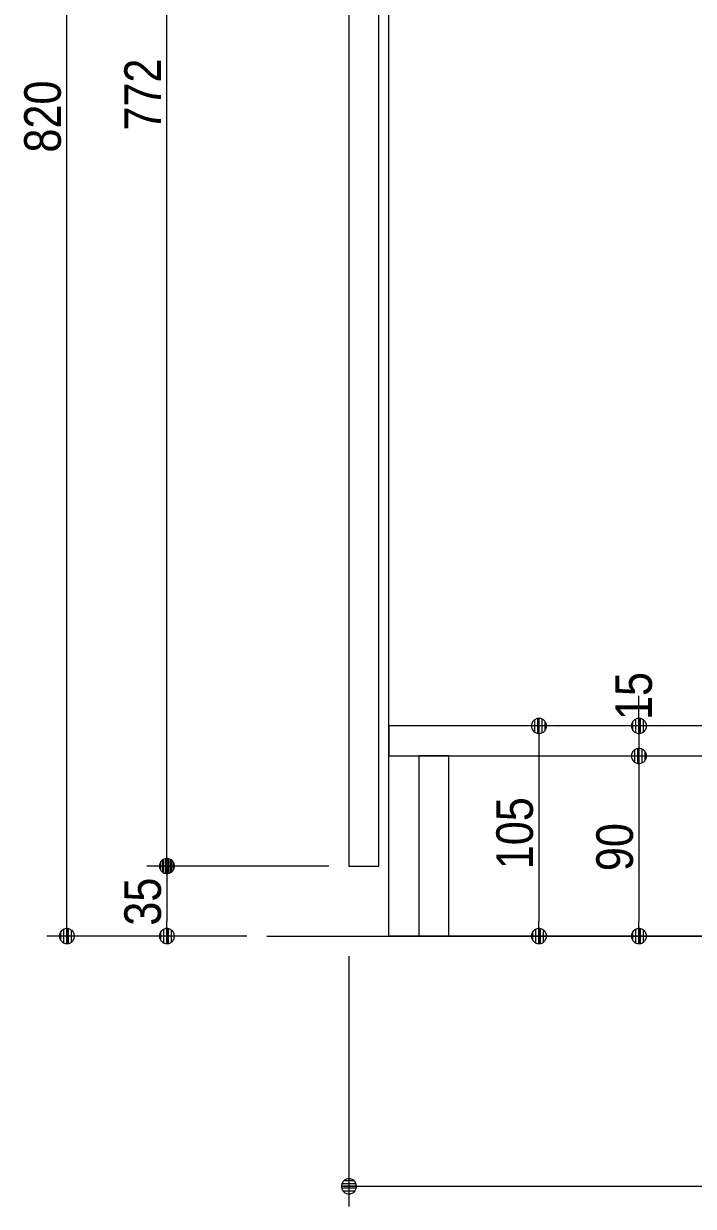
# Model space of a CAD drawing. Units: millimetres, scale not verified. Extents: x -3031 to 3031, y -1522 to 1522.
# Drawn here: x -565 to -231, y -1035 to -444 of the extents above; entities that cross this region are included whole.
import ezdxf
from ezdxf.enums import TextEntityAlignment as Align

# ---------------------------------------------------------------- set-up
doc = ezdxf.new("R2010")
doc.units = ezdxf.units.MM
doc.header["$LTSCALE"] = 10
for name, color, linetype, lineweight in [('0-1_5ボウル・キャビネット', 7, 'Continuous', 9), ('0-2_2寸法-1', 7, 'Continuous', 9), ('0-3_0', 7, 'Continuous', 9), ('0-5_2寸法-2', 7, 'Continuous', 9)]:
    doc.layers.add(name, color=color, linetype=linetype, lineweight=lineweight)
doc.styles.add('ＭＳ Ｐゴシック', font='')
doc.styles.get('ＭＳ Ｐゴシック').set_extended_font_data('MS PGothic')

# ---------------------------------------------------------------- blocks, each defined once
blk = doc.blocks.new('_Dot')
at = {"layer": '0-3_0'}
for p, q in [((-5, 0), (-10, 0)), ((4.89, 1), (-4.89, 1)), ((3.99, 3), (-3.99, 3)), ((4.58, -1.99), (-4.58, -1.99)), ((3, -3.99), (-3, -3.99))]:
    blk.add_line(p, q, dxfattribs=at)
for points in [[(5, 0), (4.96, 0.63), (4.84, 1.24), (4.65, 1.84), (4.38, 2.41), (4.05, 2.94), (3.64, 3.42), (3.19, 3.85), (2.68, 4.22), (2.13, 4.52), (1.55, 4.76), (0.94, 4.91), (0.31, 4.99), (-0.31, 4.99), (-0.94, 4.91), (-1.55, 4.76), (-2.13, 4.52), (-2.68, 4.22), (-3.19, 3.85), (-3.64, 3.42), (-4.05, 2.94), (-4.38, 2.41), (-4.65, 1.84), (-4.84, 1.24), (-4.96, 0.63), (-5, 0), (0, 0)], [(-5, 0), (-4.96, -0.63), (-4.84, -1.24), (-4.65, -1.84), (-4.38, -2.41), (-4.05, -2.94), (-3.64, -3.42), (-3.19, -3.85), (-2.68, -4.22), (-2.13, -4.52), (-1.55, -4.76), (-0.94, -4.91), (-0.31, -4.99), (0.31, -4.99), (0.94, -4.91), (1.55, -4.76), (2.13, -4.52), (2.68, -4.22), (3.19, -3.85), (3.64, -3.42), (4.05, -2.94), (4.38, -2.41), (4.65, -1.84), (4.84, -1.24), (4.96, -0.63), (5, 0), (0, 0)]]:
    blk.add_lwpolyline(points, close=True, dxfattribs=at)

msp = doc.modelspace()

# ---------------------------------------------------------------- linework, layer by layer
at = {"layer": '0-1_5ボウル・キャビネット'}
msp.add_lwpolyline([(-443.75, -900), (6.25, -900), (6.25, 200)], dxfattribs=at)
for points in [[(-387.75, -93), (-402.75, -93), (-402.75, -865), (-387.75, -865)], [(-382.75, -90), (-2.75, -90), (-2.75, -900), (-382.75, -900)], [(-14.77, -803), (-17.23, -803), (-17.23, -795), (-382.75, -795), (-382.75, -810), (-2.75, -810), (-2.75, -795), (-14.77, -795)], [(-367.75, -900), (-352.75, -900), (-352.75, -810), (-367.75, -810)]]:
    msp.add_lwpolyline(points, close=True, dxfattribs=at)
at = {"layer": '0-2_2寸法-1'}
for p, q in [((-543.75, -892.5), (-543.75, -87.5)), ((-493.75, -857.5), (-493.75, -100.5)), ((-297.75, -795), (-297.65, -795)), ((-307.75, -802.5), (-307.75, -892.5)), ((-247.75, -810), (-247.65, -810)), ((-257.75, -817.5), (-257.75, -892.5)), ((-412.75, -865), (-503.75, -865)), ((-412.75, -865), (-503.75, -865)), ((-493.75, -872.5), (-493.75, -892.5)), ((-503.75, -900), (-553.75, -900)), ((-453.75, -900), (-503.75, -900)), ((-297.75, -900), (-297.65, -900)), ((-247.75, -900), (-247.65, -900)), ((-402.75, -910), (-402.75, -1035)), ((-395.25, -1025), (-10.25, -1025))]:
    msp.add_line(p, q, dxfattribs=at)
at = {"layer": '0-5_2寸法-2'}
for p, q in [((-257.75, -787.5), (-257.75, -779.99)), ((-257.75, -795), (-257.75, -810)), ((-247.75, -795), (-247.65, -795)), ((-247.75, -810), (-247.65, -810)), ((-257.75, -817.5), (-257.75, -825.01))]:
    msp.add_line(p, q, dxfattribs=at)

# ---------------------------------------------------------------- block references
at = {"layer": '0-2_2寸法-1', "xscale": 0.7503418, "yscale": 0.7503418}
for p, rotation in [((-307.75, -795), 90), ((-257.75, -810), 90), ((-493.75, -865), 270), ((-493.75, -865), 90), ((-543.75, -900), 270), ((-493.75, -900), 270), ((-307.75, -900), 270), ((-257.75, -900), 270), ((-402.75, -1025), 180)]:
    msp.add_blockref('_Dot', p, dxfattribs=dict(at, rotation=rotation))
at = {"layer": '0-5_2寸法-2', "xscale": 0.7503418, "yscale": 0.7503418}
for p, rotation in [((-257.75, -795), 270), ((-257.75, -810), 90)]:
    msp.add_blockref('_Dot', p, dxfattribs=dict(at, rotation=rotation))

# ---------------------------------------------------------------- texts
at = {"layer": '0-2_2寸法-1', "style": 'ＭＳ Ｐゴシック', "width": 0.9}
for s, p in [('772', (-491.22, -497.64)), ('820', (-541.27, -508.59)), ('105', (-305.27, -866.61)), ('90', (-255.27, -867.54)), ('35', (-491.22, -894.8))]:
    msp.add_text(s, height=18.33, rotation=90, dxfattribs=at).set_placement(p, align=Align.BOTTOM_LEFT)
at = {"layer": '0-5_2寸法-2', "style": 'ＭＳ Ｐゴシック', "width": 0.9}
msp.add_text('15', height=18.33, rotation=90, dxfattribs=at).set_placement((-245.77, -792.08), align=Align.BOTTOM_LEFT)

doc.saveas('drawing.dxf')
